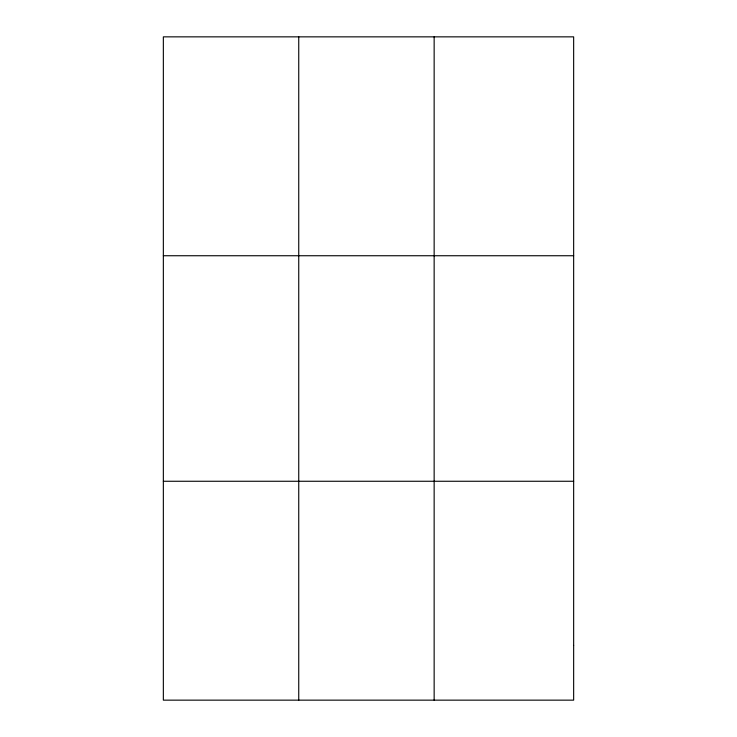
<?xml version="1.0" encoding="UTF-8"?>
<svg xmlns="http://www.w3.org/2000/svg" width="737" height="737" viewBox="0 0 737 737"><rect width="100%" height="100%" fill="white"/><g stroke="black" fill="none" stroke-linecap="round" stroke-linejoin="round"><path stroke-width="1.11" d="M298.743 700.15L298.743 36.85M434.148 700.15L434.148 36.85M163.347 255.739L573.653 255.739M163.347 481.261L573.653 481.261M573.653 645.428L573.653 700.15L163.347 700.15L163.347 36.85L573.653 36.85L573.653 645.428"/></g></svg>
